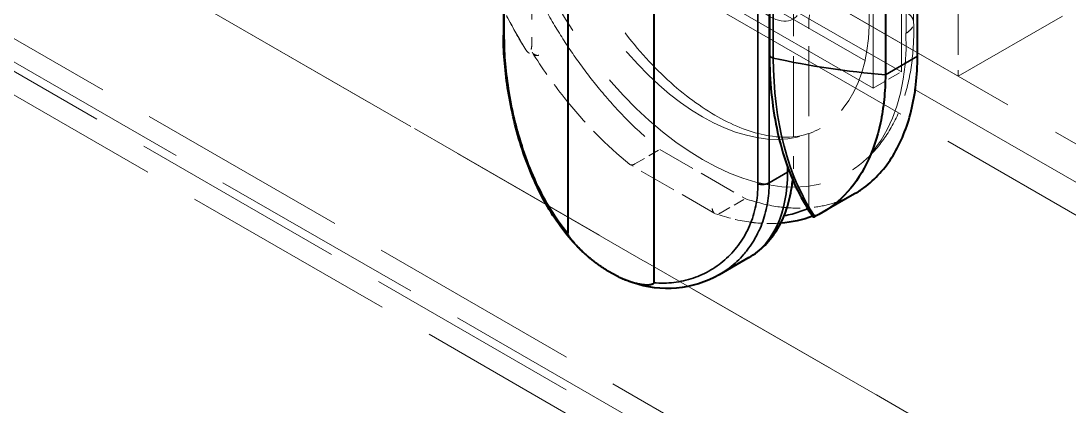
# Model space of a CAD drawing. Header units: millimetres. Extents: x 0 to 2378, y 0 to 1682.
# Drawn here: x 2160.06 to 2180.93, y 1416.55 to 1424.2 of the extents above; entities that cross this region are included whole.
import ezdxf

# ---------------------------------------------------------------- set-up
doc = ezdxf.new("R2010")
doc.units = ezdxf.units.MM
doc.header["$LTSCALE"] = 2
doc.linetypes.add('DASHED', pattern=[0.2067, 0.1654, -0.0413])
for name, color, linetype, lineweight in [('가려진 것(ISO)', 2, 'DASHED', 18), ('가시적인 것(ISO)', 3, 'Continuous', 40), ('가시적인 좁은 것(ISO)', 3, 'Continuous', 35)]:
    doc.layers.add(name, color=color, linetype=linetype, lineweight=lineweight)

msp = doc.modelspace()

# ---------------------------------------------------------------- linework, layer by layer
at = {"layer": '가려진 것(ISO)', "ltscale": 13.036946}
for p, q in [((2191.5899, 1414.2787), (2119.1821, 1455.9755)), ((2186.4987, 1411.3469), (2114.091, 1453.0437)), ((2186.4987, 1408.0767), (2114.091, 1449.7736)), ((2185.933, 1407.751), (2113.5253, 1449.4478))]:
    msp.add_line(p, q, dxfattribs=at)
at = {"layer": '가려진 것(ISO)', "ltscale": 13.269749}
for p, q in [((2177.5891, 1423.1928), (2177.5891, 1454.5866)), ((2177.0235, 1454.2609), (2177.0235, 1422.8671))]:
    msp.add_line(p, q, dxfattribs=at)
at = {"layer": '가려진 것(ISO)', "ltscale": 12.299444}
msp.add_line((2177.832, 1453.2669), (2177.832, 1424.1686), dxfattribs=at)
at = {"layer": '가려진 것(ISO)', "ltscale": 12.833244}
msp.add_line((2185.3673, 1412.0009), (2114.091, 1453.0463), dxfattribs=at)
at = {"layer": '가려진 것(ISO)', "ltscale": 12.300426}
msp.add_line((2177.6797, 1453.0596), (2177.6797, 1423.959), dxfattribs=at)
at = {"layer": '가려진 것(ISO)', "ltscale": 12.886484}
msp.add_line((2111.8282, 1451.5456), (2194.7011, 1403.8223), dxfattribs=at)
at = {"layer": '가려진 것(ISO)', "ltscale": 13.041375}
msp.add_line((2198.9438, 1400.7251), (2111.2625, 1451.2174), dxfattribs=at)
at = {"layer": '가려진 것(ISO)', "ltscale": 13.202866}
msp.add_line((2152.2747, 1438.3355), (2271.9172, 1369.438), dxfattribs=at)
at = {"layer": '가려진 것(ISO)', "ltscale": 12.924183}
msp.add_line((2152.2747, 1438.333), (2178.7205, 1423.1039), dxfattribs=at)
at = {"layer": '가려진 것(ISO)', "ltscale": 13.568781}
msp.add_line((2163.2594, 1431.2472), (2191.0242, 1415.2585), dxfattribs=at)
at = {"layer": '가려진 것(ISO)', "ltscale": 4.204307}
for p, q in [((2170.2298, 1427.3577), (2170.2298, 1423.7484)), ((2175.7453, 1420.5722), (2175.7453, 1424.1815))]:
    msp.add_line(p, q, dxfattribs=at)
at = {"layer": '가려진 것(ISO)', "ltscale": 11.611031}
for p, q in [((2170.8009, 1427.1019), (2177.5891, 1423.1928)), ((2177.0235, 1422.8671), (2170.2352, 1426.7761))]:
    msp.add_line(p, q, dxfattribs=at)
at = {"layer": '가려진 것(ISO)', "ltscale": 3.742538}
msp.add_line((2178.7205, 1426.3167), (2178.7205, 1423.1039), dxfattribs=at)
at = {"layer": '가려진 것(ISO)', "ltscale": 7.237747}
msp.add_line((2178.7205, 1423.1039), (2184.0945, 1426.1986), dxfattribs=at)
at = {"layer": '가려진 것(ISO)', "ltscale": 4.816075}
msp.add_line((2175.4381, 1425.4938), (2175.4381, 1421.3593), dxfattribs=at)
at = {"layer": '가려진 것(ISO)', "ltscale": 0.761779}
msp.add_line((2177.0235, 1422.8671), (2177.5891, 1423.1928), dxfattribs=at)
at = {"layer": '가려진 것(ISO)', "ltscale": 0.673829}
for p, q in [((2172.2804, 1421.3586), (2172.7808, 1421.6467)), ((2173.9775, 1420.3813), (2174.4779, 1420.6695))]:
    msp.add_line(p, q, dxfattribs=at)
at = {"layer": '가려진 것(ISO)', "ltscale": 2.285536}
msp.add_line((2172.7808, 1421.6467), (2174.4779, 1420.6695), dxfattribs=at)
at = {"layer": '가려진 것(ISO)', "ltscale": 2.274414}
msp.add_line((2173.8736, 1420.3739), (2172.1848, 1421.3464), dxfattribs=at)
at = {"layer": '가려진 것(ISO)', "ltscale": 14.833475}
msp.add_ellipse((2173.6293, 1426.1317), major_axis=(2.8601, -4.9667), ratio=0.5780931, start_param=3.8948172, end_param=7.1046245, dxfattribs=at)
at = {"layer": '가려진 것(ISO)', "ltscale": 12.168986}
msp.add_ellipse((2173.6293, 1426.1317), major_axis=(2.3411, -4.0654), ratio=0.5780931, start_param=3.8912253, end_param=7.1082164, dxfattribs=at)
at = {"layer": '가려진 것(ISO)', "ltscale": 2.404839}
msp.add_ellipse((2174.9728, 1425.0363), major_axis=(0.4577, -0.7949), ratio=0.5780931, start_param=4.1231782, end_param=6.8762635, dxfattribs=at)
at = {"layer": '가려진 것(ISO)', "ltscale": 0.097924}
for centre, major_axis, ratio, start_param, end_param in [((2170.1403, 1423.8111), (-0.0294, 0.2232), 0.3788681, 3.9734289, 4.3782623), ((2175.8346, 1420.5318), (-0.0197, 0.2179), 0.3998198, 1.3482284, 1.7535099)]:
    msp.add_ellipse(centre, major_axis=major_axis, ratio=ratio, start_param=start_param, end_param=end_param, dxfattribs=at)
at = {"layer": '가려진 것(ISO)', "ltscale": 9.984106}
msp.add_open_spline([(2169.3478, 1428.4353), (2169.349, 1428.2387), (2169.3717, 1427.8333), (2169.466, 1427.1995), (2169.6192, 1426.5489), (2169.8289, 1425.891), (2170.0928, 1425.2336), (2170.408, 1424.5849), (2170.7676, 1423.9594), (2171.1679, 1423.3622), (2171.6198, 1422.7808), (2172.157, 1422.1907), (2172.5594, 1421.8259), (2172.7808, 1421.6467)], degree=3, knots=[0, 0, 0, 0, 0.0871226, 0.1744185, 0.2617324, 0.3487561, 0.4359269, 0.5237497, 0.6116961, 0.6976482, 0.7858221, 0.8838338, 1, 1, 1, 1], dxfattribs=at)
at = {"layer": '가려진 것(ISO)', "ltscale": 14.046582}
msp.add_open_spline([(2175.9705, 1422.0662), (2175.7167, 1421.9201), (2175.4046, 1421.8588), (2174.7294, 1421.9468), (2174.3997, 1422.0527), (2173.7284, 1422.3998), (2173.3888, 1422.6334), (2172.724, 1423.2129), (2172.3991, 1423.5593), (2171.8003, 1424.3326), (2171.5271, 1424.76), (2171.0641, 1425.6495), (2170.8746, 1426.1115), (2170.5994, 1427.0173), (2170.5131, 1427.461), (2170.4656, 1428.0528), (2170.4612, 1428.2272), (2170.4666, 1428.3934)], degree=3, knots=[0.7873319, 0.7873319, 0.7873319, 0.7873319, 1.203022, 1.203022, 1.5198952, 1.5198952, 1.8212495, 1.8212495, 2.1250426, 2.1250426, 2.4316812, 2.4316812, 2.7389602, 2.7389602, 3.0444403, 3.0444403, 3.1787211, 3.1787211, 3.1787211, 3.1787211], dxfattribs=at)
at = {"layer": '가려진 것(ISO)', "ltscale": 2.363437}
msp.add_open_spline([(2170.1106, 1423.6301), (2169.892, 1423.985), (2169.6944, 1424.3534), (2169.3505, 1425.0994), (2169.2043, 1425.4747), (2169.0848, 1425.8495)], degree=3, knots=[-1.25220925, -1.25220925, -1.25220925, -1.25220925, -0.93896824, -0.93896824, -0.63068901, -0.63068901, -0.63068901, -0.63068901], dxfattribs=at)
at = {"layer": '가려진 것(ISO)', "ltscale": 0.98314}
msp.add_open_spline([(2176.1695, 1425.0591), (2176.1122, 1424.9879), (2176.049, 1424.9093), (2175.9337, 1424.7438), (2175.882, 1424.6564), (2175.8135, 1424.5083), (2175.7854, 1424.4306), (2175.7546, 1424.3061), (2175.7453, 1424.2361), (2175.7453, 1424.1815)], degree=3, knots=[0, 0, 0, 0, 0.07020018, 0.07020018, 0.14040036, 0.14040036, 0.1935549, 0.1935549, 0.24364092, 0.24364092, 0.24364092, 0.24364092], dxfattribs=at)
at = {"layer": '가려진 것(ISO)', "ltscale": 0.629717}
msp.add_open_spline([(2169.9781, 1423.8413), (2169.8973, 1423.9797), (2169.8212, 1424.1176), (2169.7202, 1424.3111), (2169.6916, 1424.3671), (2169.6637, 1424.4231)], degree=3, knots=[1.103074766, 1.103074766, 1.103074766, 1.103074766, 1.136221362, 1.136221362, 1.149791976, 1.149791976, 1.149791976, 1.149791976], dxfattribs=at)
at = {"layer": '가려진 것(ISO)', "ltscale": 0.777842}
msp.add_open_spline([(2177.6797, 1424.3751), (2177.7184, 1424.3536), (2177.7509, 1424.3285), (2177.7756, 1424.3013), (2177.8003, 1424.274), (2177.8172, 1424.2444), (2177.8257, 1424.2142), (2177.8341, 1424.184), (2177.834, 1424.153), (2177.8256, 1424.1226), (2177.8171, 1424.0922), (2177.8002, 1424.0624), (2177.7755, 1424.0347), (2177.7508, 1424.0069), (2177.7183, 1423.9813), (2177.6797, 1423.959)], degree=3, knots=[0, 0, 0, 0, 0.2, 0.2, 0.2, 0.4, 0.4, 0.4, 0.6, 0.6, 0.6, 0.8, 0.8, 0.8, 1, 1, 1, 1], dxfattribs=at)
at = {"layer": '가려진 것(ISO)', "ltscale": 4.450606}
msp.add_open_spline([(2177.8319, 1424.1735), (2177.8396, 1423.9124), (2177.8291, 1423.6582), (2177.77, 1423.1692), (2177.7215, 1422.9344), (2177.5843, 1422.4898), (2177.4956, 1422.2801), (2177.2766, 1421.8933), (2177.1462, 1421.7163), (2176.8455, 1421.4055), (2176.6752, 1421.2719), (2176.4895, 1421.165)], degree=3, knots=[6.24859642, 6.24859642, 6.24859642, 6.24859642, 6.41298057, 6.41298057, 6.57736472, 6.57736472, 6.74174887, 6.74174887, 6.90613303, 6.90613303, 7.07051718, 7.07051718, 7.07051718, 7.07051718], dxfattribs=at)
at = {"layer": '가려진 것(ISO)', "ltscale": 0.383905}
msp.add_open_spline([(2169.9781, 1423.8413), (2169.9868, 1423.8264), (2169.9956, 1423.8115), (2170.0133, 1423.782), (2170.0223, 1423.7673), (2170.0404, 1423.7381), (2170.0495, 1423.7236), (2170.0678, 1423.6948), (2170.0771, 1423.6804), (2170.0958, 1423.6519), (2170.1052, 1423.6378), (2170.1147, 1423.6237)], degree=3, knots=[0.467721635, 0.467721635, 0.467721635, 0.467721635, 0.476527417, 0.476527417, 0.4853332, 0.4853332, 0.494138983, 0.494138983, 0.502944766, 0.502944766, 0.511750549, 0.511750549, 0.511750549, 0.511750549], dxfattribs=at)
at = {"layer": '가려진 것(ISO)', "ltscale": 0.350519}
msp.add_open_spline([(2170.3709, 1423.5229), (2170.3628, 1423.5193), (2170.3542, 1423.5178), (2170.3362, 1423.5173), (2170.3267, 1423.5187), (2170.2987, 1423.5261), (2170.2798, 1423.5361), (2170.2478, 1423.5617), (2170.2303, 1423.5804), (2170.2162, 1423.6253), (2170.2178, 1423.6456), (2170.2226, 1423.669)], degree=3, knots=[0.000001, 0.000001, 0.000001, 0.000001, 0.008116123, 0.008116123, 0.017280138, 0.017280138, 0.036812418, 0.036812418, 0.056177073, 0.056177073, 0.072028344, 0.072028344, 0.072028344, 0.072028344], dxfattribs=at)
at = {"layer": '가려진 것(ISO)', "ltscale": 0.308162}
msp.add_open_spline([(2170.3709, 1423.5229), (2170.3555, 1423.5161), (2170.3365, 1423.5128), (2170.3046, 1423.5134), (2170.2936, 1423.5146), (2170.2656, 1423.5198), (2170.2484, 1423.5249), (2170.2066, 1423.5422), (2170.182, 1423.5567), (2170.1395, 1423.5915), (2170.1226, 1423.6105), (2170.1106, 1423.6301)], degree=3, knots=[-0.070781201, -0.070781201, -0.070781201, -0.070781201, -0.055461964, -0.055461964, -0.047642977, -0.047642977, -0.035476886, -0.035476886, -0.017217394, -0.017217394, -0.000001042, -0.000001042, -0.000001042, -0.000001042], dxfattribs=at)
at = {"layer": '가려진 것(ISO)', "ltscale": 2.948595}
msp.add_open_spline([(2172.1777, 1421.3512), (2171.7203, 1421.7221), (2171.2743, 1422.1766), (2170.6467, 1422.9644), (2170.4313, 1423.268), (2170.2332, 1423.5824)], degree=3, knots=[0, 0, 0, 0, 0.49236315, 0.49236315, 0.7715034, 0.7715034, 0.7715034, 0.7715034], dxfattribs=at)
at = {"layer": '가려진 것(ISO)', "ltscale": 0.299839}
msp.add_open_spline([(2172.2804, 1421.3586), (2172.2622, 1421.3481), (2172.2442, 1421.3414), (2172.2278, 1421.3393), (2172.2114, 1421.3372), (2172.1966, 1421.3396), (2172.1847, 1421.3464), (2172.1728, 1421.3533), (2172.1639, 1421.3645), (2172.1585, 1421.3793), (2172.1532, 1421.394), (2172.1514, 1421.4122), (2172.1533, 1421.4324)], degree=3, knots=[0, 0, 0, 0, 0.25, 0.25, 0.25, 0.5, 0.5, 0.5, 0.75, 0.75, 0.75, 1, 1, 1, 1], dxfattribs=at)
at = {"layer": '가려진 것(ISO)', "ltscale": 0.360716}
msp.add_open_spline([(2175.4234, 1421.0448), (2175.4333, 1421.1475), (2175.4381, 1421.2525), (2175.4381, 1421.3593)], degree=3, dxfattribs=at)
at = {"layer": '가려진 것(ISO)', "ltscale": 3.369407}
msp.add_open_spline([(2174.4779, 1420.6695), (2174.6992, 1420.5937), (2175.1013, 1420.4951), (2175.6379, 1420.4663), (2176.0895, 1420.5271), (2176.4174, 1420.6383), (2176.5966, 1420.7304), (2176.6525, 1420.7626)], degree=3, knots=[0, 0, 0, 0, 0.11611865, 0.21398842, 0.30203802, 0.38799895, 0.42857124, 0.42857124, 0.42857124, 0.42857124], dxfattribs=at)
at = {"layer": '가려진 것(ISO)', "ltscale": 0.299851}
msp.add_open_spline([(2173.8218, 1420.4716), (2173.8218, 1420.4712), (2173.8219, 1420.4708), (2173.824, 1420.4477), (2173.8297, 1420.4275), (2173.8475, 1420.3946), (2173.8593, 1420.3821), (2173.8876, 1420.3657), (2173.9039, 1420.3621), (2173.9307, 1420.3637), (2173.9403, 1420.3656), (2173.9592, 1420.3719), (2173.9684, 1420.376), (2173.9775, 1420.3813)], degree=3, knots=[-0.000365871, -0.000365871, -0.000365871, -0.000365871, 0, 0, 0.019901046, 0.019901046, 0.039258889, 0.039258889, 0.058579585, 0.058579585, 0.068886192, 0.068886192, 0.078580299, 0.078580299, 0.078580299, 0.078580299], dxfattribs=at)
at = {"layer": '가려진 것(ISO)', "ltscale": 0.962638}
msp.add_open_spline([(2174.5928, 1420.1995), (2174.3626, 1420.2296), (2174.1261, 1420.2861), (2173.8877, 1420.3675)], degree=3, dxfattribs=at)
at = {"layer": '가려진 것(ISO)', "ltscale": 0.35051}
msp.add_open_spline([(2175.7525, 1420.4845), (2175.7573, 1420.4556), (2175.7673, 1420.4287), (2175.7945, 1420.3762), (2175.8081, 1420.3597), (2175.8289, 1420.3406), (2175.8392, 1420.3355), (2175.8557, 1420.3347), (2175.8614, 1420.3355), (2175.8736, 1420.3394), (2175.8799, 1420.3423), (2175.887, 1420.3464)], degree=3, knots=[0.000001, 0.000001, 0.000001, 0.000001, 0.02448974, 0.02448974, 0.0544278, 0.0544278, 0.08463518, 0.08463518, 0.09880659, 0.09880659, 0.11135374, 0.11135374, 0.11135374, 0.11135374], dxfattribs=at)
at = {"layer": '가려진 것(ISO)', "ltscale": 0.085373}
msp.add_open_spline([(2175.8725, 1420.3392), (2175.8553, 1420.3324), (2175.838, 1420.3257), (2175.8206, 1420.3193)], degree=3, dxfattribs=at)
at = {"layer": '가려진 것(ISO)', "ltscale": 0.184277}
msp.add_open_spline([(2175.887, 1420.3464), (2175.8735, 1420.3385), (2175.8617, 1420.331), (2175.8476, 1420.3214), (2175.8437, 1420.3185), (2175.8356, 1420.3122), (2175.8325, 1420.3093), (2175.8304, 1420.3063), (2175.8302, 1420.3055), (2175.8305, 1420.305)], degree=3, knots=[0.000001834, 0.000001834, 0.000001834, 0.000001834, 0.015415401, 0.015415401, 0.02328266, 0.02328266, 0.035523841, 0.035523841, 0.042254862, 0.042254862, 0.042254862, 0.042254862], dxfattribs=at)
at = {"layer": '가려진 것(ISO)', "ltscale": 0.848105}
msp.add_open_spline([(2175.1858, 1420.1826), (2175.0265, 1420.17), (2174.8627, 1420.1717), (2174.6621, 1420.191), (2174.6275, 1420.195), (2174.5928, 1420.1995)], degree=3, knots=[0.27895084, 0.27895084, 0.27895084, 0.27895084, 0.46283824, 0.46283824, 0.50090212, 0.50090212, 0.50090212, 0.50090212], dxfattribs=at)
at = {"layer": '가려진 것(ISO)'}
msp.add_open_spline([(2173.9566, 1419.1544), (2173.9566, 1419.1544), (2173.9566, 1419.1544), (2173.9566, 1419.1544)], degree=3, dxfattribs=at)
msp.add_open_spline([(2173.9566, 1419.1544), (2173.9566, 1419.1544), (2173.9566, 1419.1544), (2173.9566, 1419.1544)], degree=3, dxfattribs=at)
at = {"layer": '가시적인 것(ISO)'}
for p, q in [((2169.6637, 1452.8096), (2169.6637, 1423.9175)), ((2177.9109, 1423.5041), (2177.9109, 1452.0705)), ((2177.2691, 1451.7009), (2177.2691, 1423.1345)), ((2174.9599, 1449.6891), (2174.9599, 1423.5287)), ((2170.9453, 1427.3559), (2170.9453, 1419.9824)), ((2172.6554, 1426.3711), (2172.6554, 1418.9977)), ((2176.6525, 1420.7626), (2176.0107, 1420.393)), ((2174.5511, 1419.4967), (2173.9566, 1419.1544))]:
    msp.add_line(p, q, dxfattribs=at)
msp.add_ellipse((2175.0799, 1423.5291), major_axis=(-0.12, -0.0005), ratio=0.5787986, start_param=6.2806336, end_param=6.2831853, dxfattribs=at)
for points, knots in [([(2171.2422, 1419.6119), (2170.9927, 1419.8476), (2170.7672, 1420.1364), (2170.3833, 1420.7741), (2170.2205, 1421.1309), (2169.9561, 1421.8775), (2169.8534, 1422.2778), (2169.7151, 1423.0407), (2169.676, 1423.4136), (2169.6646, 1423.8068), (2169.6637, 1423.8626), (2169.6637, 1423.9175)], [0, 0, 0, 0, 0.2898076, 0.2898076, 0.5816527, 0.5816527, 0.8845661, 0.8845661, 1.1797636, 1.1797636, 1.2294737, 1.2294737, 1.2294737, 1.2294737]), ([(2174.9599, 1423.5286), (2174.9611, 1423.2712), (2174.9737, 1423.0202), (2175.0221, 1422.5338), (2175.0578, 1422.2982), (2175.152, 1421.8451), (2175.2106, 1421.6275), (2175.35, 1421.2125), (2175.431, 1421.0151), (2175.6146, 1420.6427), (2175.7174, 1420.4677), (2175.8305, 1420.305)], [0.00509329, 0.00509329, 0.00509329, 0.00509329, 0.10830819, 0.10830819, 0.2115231, 0.2115231, 0.314738, 0.314738, 0.4179529, 0.4179529, 0.52116781, 0.52116781, 0.52116781, 0.52116781]), ([(2176.6525, 1420.7626), (2176.7181, 1420.8004), (2176.8991, 1420.9186), (2177.1665, 1421.1611), (2177.4308, 1421.5156), (2177.6403, 1421.9323), (2177.7931, 1422.406), (2177.887, 1422.9305), (2177.9096, 1423.3092), (2177.9109, 1423.5041)], [0.42857124, 0.42857124, 0.42857124, 0.42857124, 0.47615982, 0.56428185, 0.65167954, 0.73872097, 0.8258694, 0.91296247, 1, 1, 1, 1]), ([(2177.2691, 1423.1345), (2177.268, 1422.9648), (2177.2593, 1422.7994), (2177.2267, 1422.4794), (2177.2029, 1422.3248), (2177.1088, 1421.8792), (2177.0165, 1421.6076), (2176.7753, 1421.1238), (2176.6272, 1420.9132), (2176.2806, 1420.5606), (2176.083, 1420.4198), (2175.8645, 1420.3166)], [-1.2507899, -1.2507899, -1.2507899, -1.2507899, -1.0946869, -1.0946869, -0.9384539, -0.9384539, -0.625614, -0.625614, -0.3128247, -0.3128247, -0.0000009, -0.0000009, -0.0000009, -0.0000009]), ([(2174.5511, 1419.4967), (2174.6694, 1419.5648), (2174.7782, 1419.6491), (2174.9712, 1419.8441), (2175.0554, 1419.9547), (2175.1979, 1420.1951), (2175.2564, 1420.3251), (2175.3486, 1420.5994), (2175.3825, 1420.7439), (2175.4123, 1420.9436), (2175.4185, 1420.9939), (2175.4234, 1421.0448)], [5.49585344, 5.49585344, 5.49585344, 5.49585344, 5.65331981, 5.65331981, 5.81078618, 5.81078618, 5.96825256, 5.96825256, 6.12571893, 6.12571893, 6.17787012, 6.17787012, 6.17787012, 6.17787012]), ([(2175.8305, 1420.305), (2175.8311, 1420.3042), (2175.8333, 1420.3043), (2175.8431, 1420.307), (2175.8525, 1420.3109), (2175.8645, 1420.3166)], [0.042254862, 0.042254862, 0.042254862, 0.042254862, 0.053895909, 0.053895909, 0.071218311, 0.071218311, 0.071218311, 0.071218311]), ([(2173.9566, 1419.1544), (2173.701, 1419.0072), (2173.4097, 1418.915), (2172.8216, 1418.8647), (2172.5181, 1418.9021), (2172.1573, 1419.0249), (2172.0872, 1419.0525), (2172.018, 1419.0836)], [0.0000073, 0.0000073, 0.0000073, 0.0000073, 0.29538401, 0.29538401, 0.58144724, 0.58144724, 0.65096267, 0.65096267, 0.65096267, 0.65096267])]:
    msp.add_open_spline(points, degree=3, knots=knots, dxfattribs=at)
for points in [[(2175.8206, 1420.3193), (2175.6215, 1420.2458), (2175.408, 1420.2003), (2175.1858, 1420.1826)], [(2174.5928, 1420.1995), (2174.5928, 1420.1995), (2174.5928, 1420.1995), (2174.5928, 1420.1995)], [(2172.6554, 1418.9977), (2172.6554, 1418.9924), (2172.6523, 1418.9842), (2172.6441, 1418.9753), (2172.6341, 1418.9688), (2172.6223, 1418.9634), (2172.6088, 1418.959), (2172.5934, 1418.9554), (2172.576, 1418.9527), (2172.5562, 1418.9507), (2172.5344, 1418.9498), (2172.5103, 1418.9499), (2172.4835, 1418.9511), (2172.4542, 1418.9536), (2172.4226, 1418.9576), (2172.3886, 1418.963), (2172.3524, 1418.9701), (2172.3143, 1418.9789), (2172.2742, 1418.9894), (2172.2324, 1419.0016), (2172.1889, 1419.0157), (2172.144, 1419.0317), (2172.0979, 1419.0494), (2172.0506, 1419.069), (2172.0024, 1419.0904), (2171.9536, 1419.1135), (2171.9043, 1419.1383), (2171.8546, 1419.1647), (2171.805, 1419.1924), (2171.7553, 1419.2216), (2171.7055, 1419.2522), (2171.6559, 1419.2842), (2171.6067, 1419.3174), (2171.5581, 1419.3515), (2171.5103, 1419.3865), (2171.4635, 1419.4221), (2171.418, 1419.4582), (2171.3739, 1419.4945), (2171.3314, 1419.5308), (2171.2906, 1419.567), (2171.2518, 1419.6026), (2171.215, 1419.6377), (2171.1805, 1419.6718), (2171.1483, 1419.7048), (2171.1185, 1419.7365), (2171.0913, 1419.7665), (2171.0669, 1419.7945), (2171.0449, 1419.8209), (2171.025, 1419.8457), (2171.0074, 1419.8688), (2170.9919, 1419.8902), (2170.9784, 1419.9101), (2170.9667, 1419.929), (2170.9567, 1419.9471), (2170.9484, 1419.9655), (2170.9453, 1419.9773), (2170.9453, 1419.9824)]]:
    msp.add_open_spline(points, degree=3, dxfattribs=at)
at = {"layer": '가시적인 좁은 것(ISO)'}
for p, q in [((2169.6817, 1452.7618), (2169.6817, 1423.8697)), ((2174.7306, 1420.9624), (2174.7312, 1449.8542)), ((2174.9549, 1420.9856), (2174.9549, 1449.8476)), ((2175.0367, 1449.6247), (2175.0367, 1423.4642)), ((2177.2691, 1423.1345), (2177.9109, 1423.5041)), ((2174.9549, 1420.9856), (2175.321, 1421.1965)), ((2175.321, 1421.3036), (2175.321, 1421.1965))]:
    msp.add_line(p, q, dxfattribs=at)
for centre, major_axis, ratio, start_param, end_param in [((2169.8637, 1423.9175), (-0.2, 0), 0.5758617, 0, 0.4274471), ((2175.0799, 1423.5291), (-0.12, -0.0005), 0.5787986, 0, 1.2002707), ((2181.5108, 1427.2305), (-4.5691, -7.9343), 0.5780931, 5.5009467, 6.0071089), ((2178.6469, 1428.8795), (-10.036, -0.0241), 0.5776915, 1.2014368, 1.4316813), ((2172.7047, 1422.7031), (1.8464, -3.2064), 0.5780931, 0, 0.7873319), ((2175.0381, 1421.3593), (-0.4, 0), 0.5758617, 2.3561945, 2.4776701)]:
    msp.add_ellipse(centre, major_axis=major_axis, ratio=ratio, start_param=start_param, end_param=end_param, dxfattribs=at)
for points, knots in [([(2169.6817, 1423.8697), (2169.6817, 1423.7048), (2169.6894, 1423.5318), (2169.7053, 1423.3492), (2169.7211, 1423.1667), (2169.7451, 1422.9747), (2169.7781, 1422.7771), (2169.811, 1422.5795), (2169.8529, 1422.3763), (2169.904, 1422.1728), (2169.955, 1421.9692), (2170.0154, 1421.7653), (2170.0846, 1421.5663), (2170.1538, 1421.3673), (2170.232, 1421.1732), (2170.3189, 1420.9869), (2170.4059, 1420.8006), (2170.5017, 1420.6221), (2170.6059, 1420.4542), (2170.7102, 1420.2863), (2170.8227, 1420.129), (2170.9453, 1419.9824)], [0, 0, 0, 0, 0.14285714, 0.14285714, 0.14285714, 0.28571429, 0.28571429, 0.28571429, 0.42857143, 0.42857143, 0.42857143, 0.57142857, 0.57142857, 0.57142857, 0.71428571, 0.71428571, 0.71428571, 0.85714286, 0.85714286, 0.85714286, 0.99999823, 0.99999823, 0.99999823, 0.99999823]), ([(2173.9566, 1419.1544), (2173.9988, 1419.1787), (2174.0399, 1419.2045), (2174.0799, 1419.2318), (2174.1068, 1419.2501), (2174.1332, 1419.2692), (2174.1591, 1419.2888), (2174.2656, 1419.3698), (2174.3632, 1419.4615), (2174.4504, 1419.5622), (2174.4732, 1419.5886), (2174.4954, 1419.6155), (2174.5168, 1419.6431), (2174.5969, 1419.7463), (2174.6669, 1419.8576), (2174.7259, 1419.9755), (2174.7428, 1420.0093), (2174.7588, 1420.0436), (2174.7739, 1420.0784), (2174.8256, 1420.1978), (2174.8666, 1420.3232), (2174.8965, 1420.4541), (2174.9058, 1420.4948), (2174.914, 1420.536), (2174.9211, 1420.5777), (2174.9435, 1420.7093), (2174.9549, 1420.8458), (2174.9549, 1420.9856)], [0.74760206, 0.74760206, 0.74760206, 0.74760206, 0.76470588, 0.76470588, 0.76470588, 0.7762063, 0.7762063, 0.7762063, 0.82352941, 0.82352941, 0.82352941, 0.8359272, 0.8359272, 0.8359272, 0.88235294, 0.88235294, 0.88235294, 0.89564483, 0.89564483, 0.89564483, 0.94117647, 0.94117647, 0.94117647, 0.95532075, 0.95532075, 0.95532075, 0.99999892, 0.99999892, 0.99999892, 0.99999892]), ([(2174.7306, 1420.9624), (2174.7551, 1420.956), (2174.7819, 1420.9524), (2174.8089, 1420.952), (2174.8358, 1420.9516), (2174.8628, 1420.9544), (2174.8879, 1420.9601), (2174.9129, 1420.9659), (2174.9358, 1420.9746), (2174.9549, 1420.9856)], [0, 0, 0, 0, 0.3333333, 0.3333333, 0.3333333, 0.6666667, 0.6666667, 0.6666667, 1, 1, 1, 1]), ([(2175.2528, 1420.3288), (2175.3585, 1420.3477), (2175.464, 1420.3745), (2175.5688, 1420.4107), (2175.6199, 1420.4284), (2175.6709, 1420.4483), (2175.7216, 1420.4706)], [0.75315263, 0.75315263, 0.75315263, 0.75315263, 0.90867102, 0.90867102, 0.90867102, 0.98457792, 0.98457792, 0.98457792, 0.98457792])]:
    msp.add_open_spline(points, degree=3, knots=knots, dxfattribs=at)
for points in [[(2172.6554, 1418.9977), (2172.7915, 1418.9862), (2173.0592, 1418.989), (2173.4447, 1419.0768), (2173.8009, 1419.2393), (2174.1156, 1419.4732), (2174.378, 1419.7711), (2174.5772, 1420.1238), (2174.7028, 1420.5233), (2174.7316, 1420.8117), (2174.7306, 1420.9624)], [(2174.6289, 1420.3006), (2174.6289, 1420.3006), (2174.6289, 1420.3006), (2174.6289, 1420.3006)]]:
    msp.add_open_spline(points, degree=3, dxfattribs=at)

doc.saveas('drawing.dxf')
